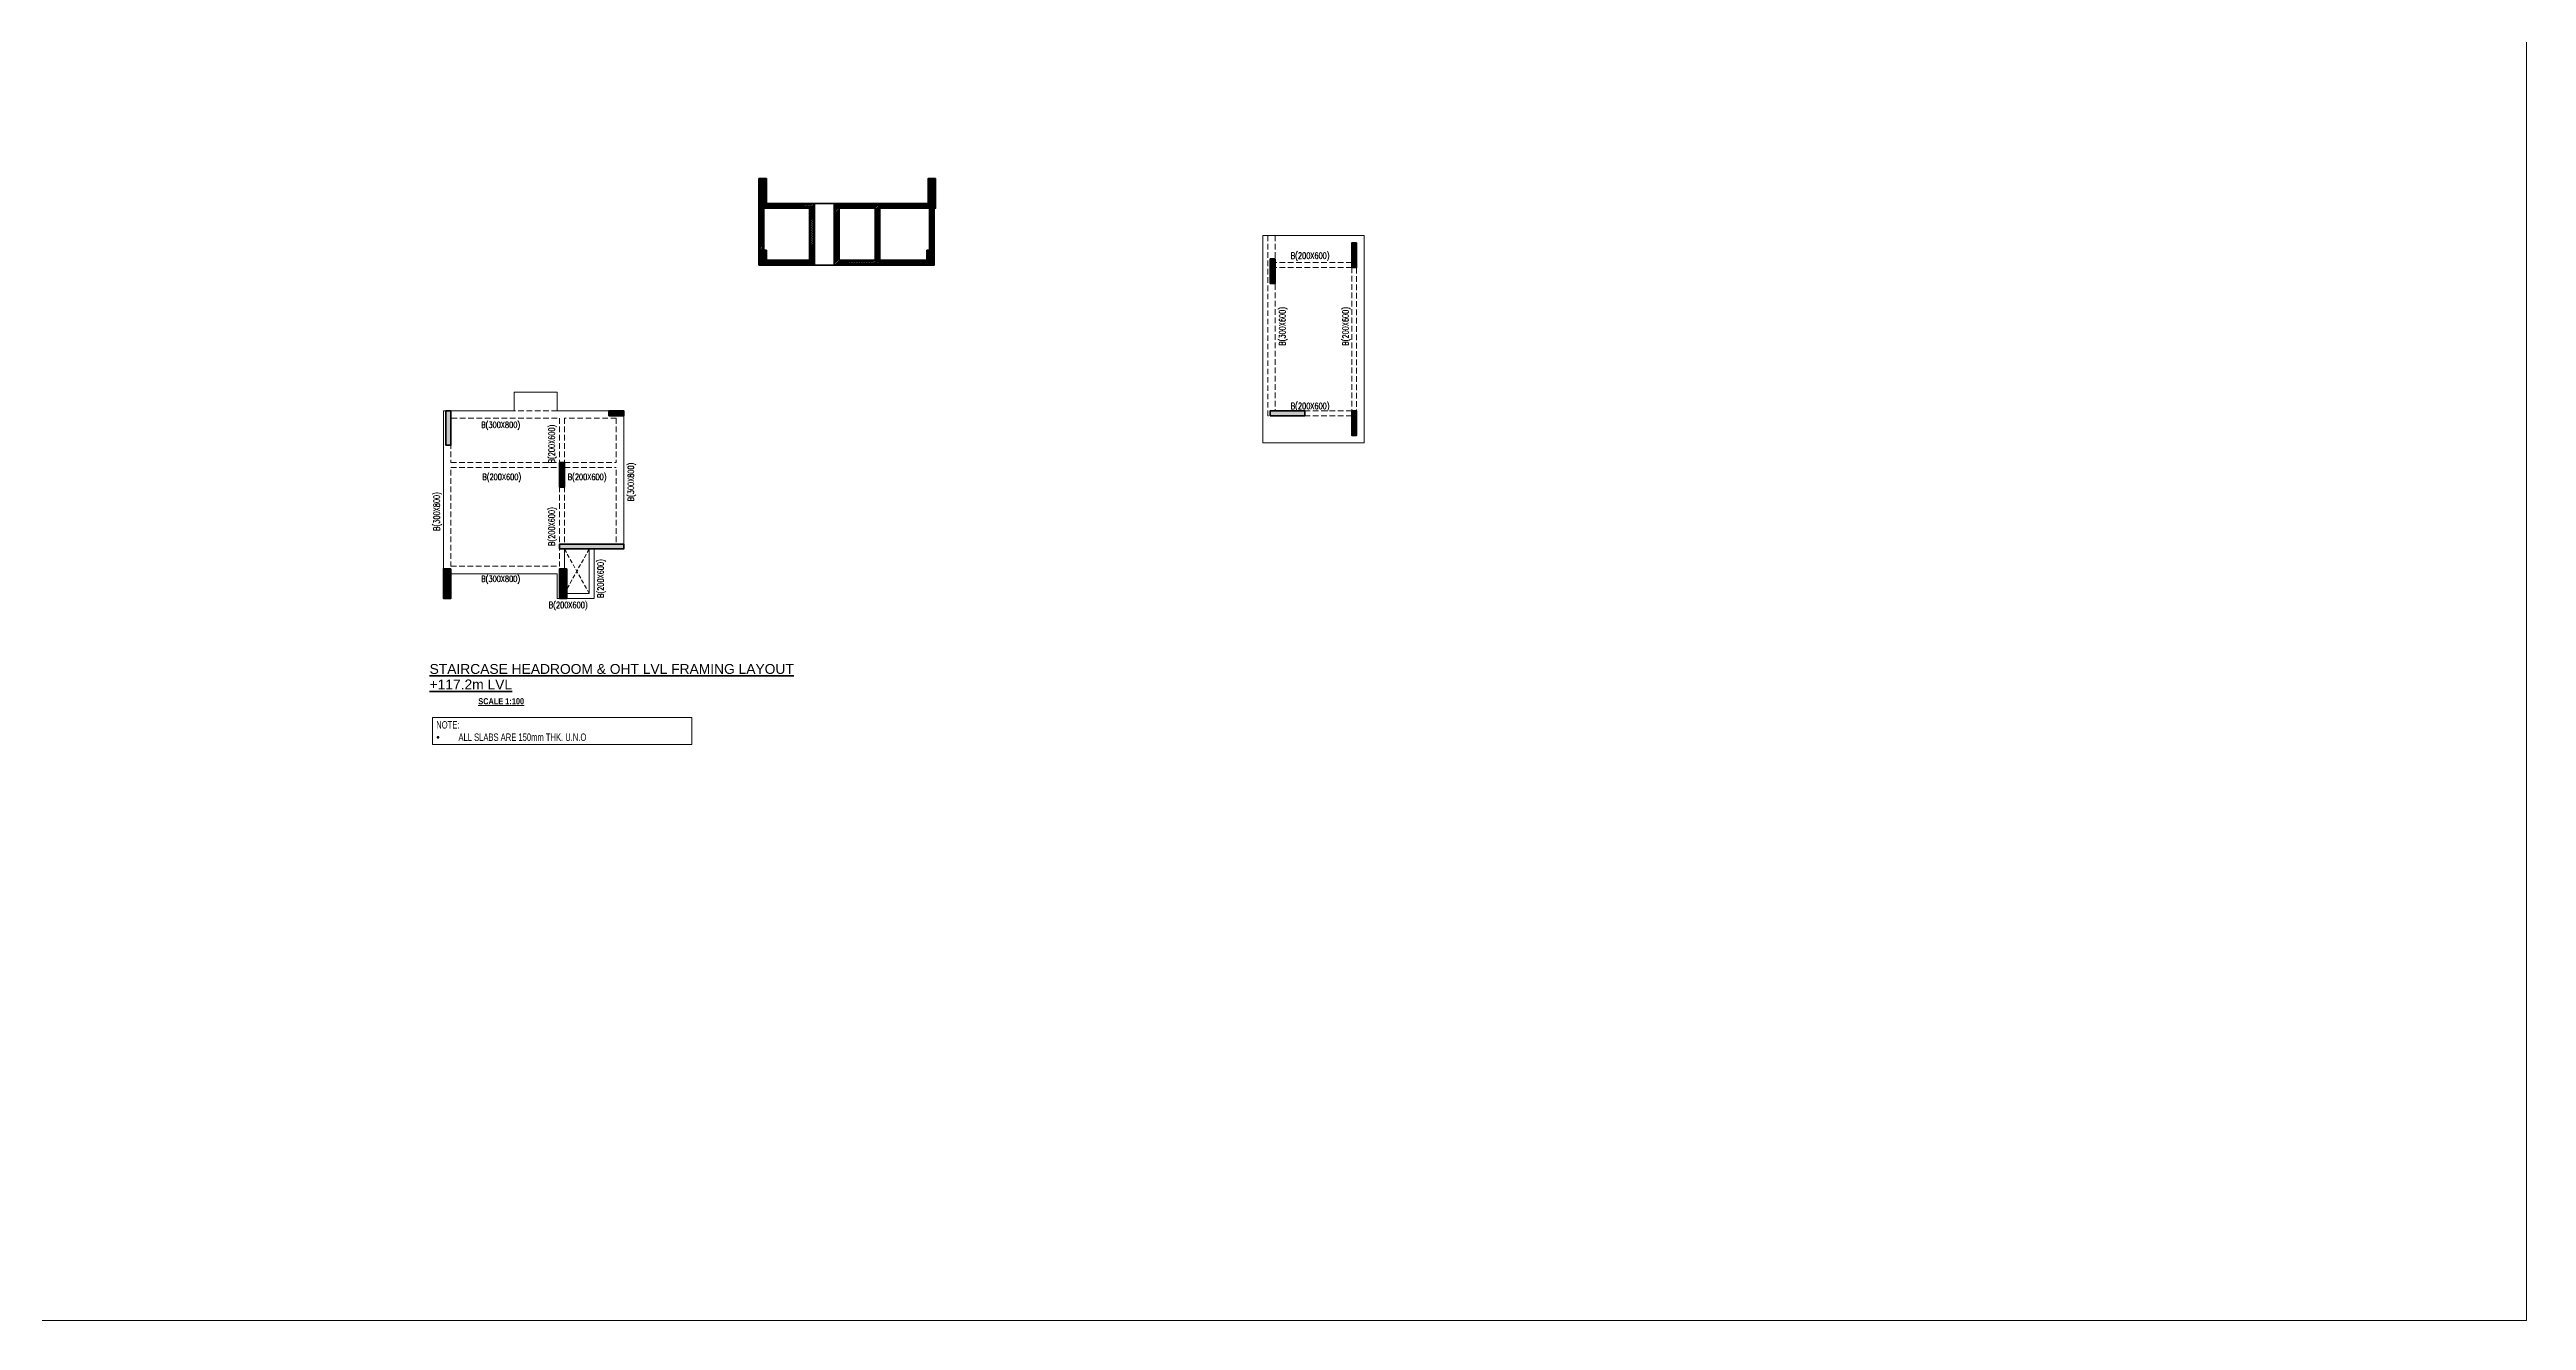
# Model space of a CAD drawing. Header units: millimetres. Extents: x 683505 to 834438, y -157984 to 65565.
# Drawn here: x 734152 to 834438, y -157984 to -106505 of the extents above; entities that cross this region are included whole.
import ezdxf

# ---------------------------------------------------------------- set-up
doc = ezdxf.new("R2010")
doc.units = ezdxf.units.MM
doc.linetypes.add('DASHED', pattern=[0.75, 0.5, -0.25])
doc.linetypes.add('HIDDEN', pattern=[9.525, 6.35, -3.175])
doc.layers.get('0').update_dxf_attribs({"lineweight": 20})
for name, color, linetype, lineweight in [('G-ANNO-TEXT', 7, 'Continuous', 18), ('S-BEAM-IDEN', 2, 'Continuous', 9), ('S-COL HATCH', 8, 'Continuous', 35), ('S-COLS', 6, 'Continuous', 35), ('S-HEADING', 8, 'Continuous', 35), ('S_FRAMES', 4, 'Continuous', 9), ('STR-CUTOUT', 1, 'Continuous', 13)]:
    doc.layers.add(name, color=color, linetype=linetype, lineweight=lineweight)
doc.styles.add('ROMANS', font='romans.shx', dxfattribs={"width": 0.75})
doc.styles.add('SOBHA', font='swisscl.ttf', dxfattribs={"height": 200})
doc.styles.get("Standard").update_dxf_attribs({"font": 'arial.ttf'})
doc.styles.add('Swis721 LtCn BT_2', font='swisscl.ttf', dxfattribs={"height": 244.992296})

# ---------------------------------------------------------------- blocks, each defined once
blk = doc.blocks.new('COLUMNS FROM LGF-1')
at = {"layer": 'S-COL HATCH'}
h = blk.add_hatch(color=8, dxfattribs=at)
h.dxf.hatch_style = 1
h.paths.add_polyline_path([(755544, -107078), (755244, -107078), (755244, -108278), (755544, -108278)])
h = blk.add_hatch(color=8, dxfattribs=at)
h.dxf.hatch_style = 1
h.paths.add_polyline_path([(762394, -107078), (762094, -107078), (762094, -108278), (762394, -108278)])
h = blk.add_hatch(color=8, dxfattribs=at)
h.dxf.hatch_style = 1
h.paths.add_polyline_path([(755245, -110578), (755545, -110578), (755545, -109978), (755245, -109978)])
h = blk.add_hatch(color=8, dxfattribs=at)
h.dxf.hatch_style = 1
h.paths.add_polyline_path([(762045, -110578), (762345, -110578), (762345, -109978), (762045, -109978)])
h = blk.add_hatch(color=8, dxfattribs=at)
h.dxf.hatch_style = 1
h.paths.add_polyline_path([(779445, -109678), (779245, -109678), (779245, -110678), (779445, -110678)])
h = blk.add_hatch(color=8, dxfattribs=at)
h.dxf.hatch_style = 1
h.paths.add_polyline_path([(775945, -111328), (776145, -111328), (776145, -110328), (775945, -110328)])
h = blk.add_hatch(color=8, dxfattribs=at)
h.dxf.hatch_style = 1
h.paths.add_polyline_path([(742770, -116478), (742570, -116478), (742570, -117878), (742770, -117878)])
h = blk.add_hatch(color=8, dxfattribs=at)
h.dxf.hatch_style = 1
h.paths.add_polyline_path([(749170, -116480), (749170, -116680), (749770, -116680), (749770, -116480)])
h = blk.add_hatch(color=8, dxfattribs=at)
h.dxf.hatch_style = 1
h.paths.add_polyline_path([(777345, -116678), (777345, -116478), (775945, -116478), (775945, -116678)])
h = blk.add_hatch(color=8, dxfattribs=at)
h.dxf.hatch_style = 1
h.paths.add_polyline_path([(779445, -116478), (779245, -116478), (779245, -117478), (779445, -117478)])
h = blk.add_hatch(color=8, dxfattribs=at)
h.dxf.hatch_style = 1
h.paths.add_polyline_path([(747370, -118578), (747170, -118578), (747170, -119578), (747370, -119578)])
h = blk.add_hatch(color=8, dxfattribs=at)
h.dxf.hatch_style = 1
h.paths.add_polyline_path([(747170, -121878), (747170, -122078), (749770, -122078), (749770, -121878)])
h = blk.add_hatch(color=8, dxfattribs=at)
h.dxf.hatch_style = 1
h.paths.add_polyline_path([(742770, -122878), (742470, -122878), (742470, -124078), (742770, -124078)])
h = blk.add_hatch(color=8, dxfattribs=at)
h.dxf.hatch_style = 1
h.paths.add_polyline_path([(747470, -122878), (747170, -122878), (747170, -124078), (747470, -124078)])
at = {"layer": 'S-COLS'}
for points in [[(755544, -107078), (755244, -107078), (755244, -108278), (755544, -108278)], [(762394, -107078), (762094, -107078), (762094, -108278), (762394, -108278)], [(755245, -110578), (755545, -110578), (755545, -109978), (755245, -109978)], [(762045, -110578), (762345, -110578), (762345, -109978), (762045, -109978)], [(779445, -109678), (779245, -109678), (779245, -110678), (779445, -110678)], [(775944, -110328), (776145, -110328), (776145, -111328), (775944, -111328)], [(742770, -116478), (742570, -116478), (742570, -117878), (742770, -117878)], [(749170, -116480), (749170, -116680), (749770, -116680), (749770, -116480)], [(777345, -116678), (777345, -116478), (775945, -116478), (775945, -116678)], [(779445, -116478), (779245, -116478), (779245, -117478), (779445, -117478)], [(747370, -118578), (747170, -118578), (747170, -119578), (747370, -119578)], [(749770, -121878), (749770, -122078), (747170, -122078), (747170, -121878)], [(742770, -122878), (742470, -122878), (742470, -124078), (742770, -124078)], [(747470, -122878), (747170, -122878), (747170, -124078), (747470, -124078)]]:
    blk.add_lwpolyline(points, close=True, dxfattribs=at)

msp = doc.modelspace()

# ---------------------------------------------------------------- hatches: boundary and pattern name
at = {"layer": 'S-COL HATCH'}
h = msp.add_hatch(dxfattribs=at)
h.set_pattern_fill('ANSI31', color=8, scale=15)
h.set_pattern_definition([(45, (750099.704, -128383.457), (-33.67596, 33.67596), [])])
h.paths.add_polyline_path([(762874.8, -112733.4), (762874.8, -115233.4), (765124.9, -115233.4), (765124.9, -112733.5), (765274.9, -112733.4)])
h.paths.add_polyline_path([(764924.9, -112933.4), (764924.9, -115033.4), (763074.8, -115033.4), (763074.8, -112933.4)], flags=16)
h.paths.add_polyline_path([(765924.8, -112733.4), (765924.8, -112733.4), (765924.8, -115233.4), (765924.8, -115233.4), (769974.8, -115233.4), (769974.8, -112733.5)])
h.paths.add_polyline_path([(767574.8, -112933.4), (767574.8, -115033.4), (766124.8, -115033.4), (766124.8, -112933.4), (766124.8, -112933.4)], flags=16)
h.paths.add_polyline_path([(767774.8, -112933.4), (769774.8, -112933.4), (769774.8, -115033.4), (767774.8, -115033.4)], flags=16)

# ---------------------------------------------------------------- linework, layer by layer
msp.add_lwpolyline([(683505.1, 65564.9), (834437.9, 65564.9), (834437.9, -157984.2), (683505.1, -157984.2)], close=True)
at = {"layer": 'S-COLS'}
for p, q in [((765125.2, -112735.8), (765125.2, -115235.7)), ((765925.1, -112735.8), (765925.1, -115235.7))]:
    msp.add_line(p, q, dxfattribs=at)
msp.add_lwpolyline([(762875.1, -112735.7), (762875.1, -115235.7), (769975.1, -115235.7), (769975.1, -112735.8), (762875.1, -112735.7)], dxfattribs=at)
for points in [[(764925.2, -115035.7), (764925.2, -112935.8), (763075.1, -112935.7), (763075.1, -115035.7)], [(766125.1, -115035.7), (766125.1, -112935.7), (767575.1, -112935.7), (767575.1, -115035.7)], [(767575.1, -115035.7), (767575.1, -112935.8), (766125.1, -112935.7), (766125.1, -115035.7)], [(769775.1, -115035.7), (769775.1, -112935.8), (767775.1, -112935.8), (767775.1, -115035.7)]]:
    msp.add_lwpolyline(points, close=True, dxfattribs=at)
at = {"layer": 'S_FRAMES', "linetype": 'DASHED', "ltscale": 450}
for p, q in [((783475, -114035.8), (783475, -121337.8)), ((783775, -114035.8), (783775, -115135.8)), ((786875.1, -115135.8), (783775, -115135.8)), ((787075, -114335.8), (787075.1, -122135.8)), ((783775, -115335.8), (783775, -121135.8)), ((786875.1, -115335.8), (783775, -115335.8)), ((786875, -115335.8), (786875.1, -121137.8)), ((754700.1, -121137.8), (752970.2, -121137.8)), ((786875.1, -121337.8), (783475, -121337.8)), ((786875.1, -121135.8), (783775, -121135.8)), ((750400, -121437.8), (750400, -123235.8)), ((754700, -121437.8), (750400, -121437.8)), ((754800, -121437.8), (754800, -123235.8)), ((757100, -121437.8), (755000, -121437.8)), ((755000, -121437.8), (755000, -123235.8)), ((757100, -121437.8), (757100, -123235.8)), ((750400, -123235.8), (754700, -123235.8)), ((755000, -123235.8), (757100, -123235.8)), ((750400, -123435.8), (754700, -123435.8)), ((750400, -123535.8), (750400, -127435.7)), ((754800, -123535.8), (754800, -127435.7)), ((755000, -123435.8), (757100, -123435.8)), ((755000, -123535.8), (755000, -126541.5)), ((757100, -123535.8), (757100, -126541.5)), ((757100, -126541.5), (755000, -126541.5)), ((750100, -128185.7), (750100, -127735.7)), ((750400, -127435.7), (754800, -127435.7))]:
    msp.add_line(p, q, dxfattribs=at)
at = {"layer": 'S_FRAMES', "linetype": 'Continuous', "ltscale": 450}
for p, q in [((786875, -114335.9), (786875, -115135.8)), ((787075.1, -114335.8), (786875.1, -114335.8)), ((786875.1, -121337.8), (786875.1, -122135.8)), ((787075.1, -122135.8), (786875.1, -122135.8))]:
    msp.add_line(p, q, dxfattribs=at)
at = {"layer": 'S_FRAMES'}
for p, q in [((750100, -121137.8), (750100, -127535.7)), ((752970.2, -121137.8), (750100, -121137.8)), ((757400, -121137.8), (754700.1, -121137.8)), ((756000, -128534.7), (756000, -126741.5)), ((750400, -127735.7), (754700, -127735.7)), ((750400, -128185.7), (750400, -127735.7)), ((750400, -128385.7), (750400, -128385.7)), ((756200, -128734.8), (756200, -128734.7))]:
    msp.add_line(p, q, dxfattribs=at)
for points in [[(783775, -114035.8), (783275.1, -114035.8), (783275.1, -122435.8), (787375.1, -122435.8), (787375.1, -114035.8), (783775, -114035.8)], [(752970.2, -121137.8), (752970.1, -120385.8), (754700.1, -120385.8), (754700.1, -121137.8)], [(757400, -121137.8), (757400, -126741.5), (756200, -126741.5)], [(754700, -127735.7), (754700, -128734.7), (756200, -128734.7), (756200, -126741.5)], [(756000, -126741.5), (755000, -126741.5), (755000, -128534.7), (756000, -128534.7)]]:
    msp.add_lwpolyline(points, dxfattribs=at)
at = {"layer": 'STR-CUTOUT', "color": 1, "linetype": 'HIDDEN', "ltscale": 25}
for p, q in [((755000.1, -126739.4), (756000.1, -128534.7)), ((756000.1, -126741.5), (755000.1, -128534.7))]:
    msp.add_line(p, q, dxfattribs=at)

# ---------------------------------------------------------------- block references
msp.add_blockref('COLUMNS FROM LGF-1', (7630.2, -4657.7))

# ---------------------------------------------------------------- texts
at = {"layer": 'G-ANNO-TEXT', "color": 1, "insert": (751511.6, -132778.3), "char_height": 250, "width": 4617, "attachment_point": 1, "line_spacing_factor": 0.971848, "style": 'Swis721 LtCn BT_2'}
msp.add_mtext('{\\fSwis721 LtCn BT|b1|i0|c0|p34;\\LSCALE 1:100}', dxfattribs=at)
at = {"layer": 'G-ANNO-TEXT', "color": 6, "insert": (749809, -134111), "char_height": 300, "width": 10202.556, "attachment_point": 4, "style": 'SOBHA', "bg_fill": 16, "box_fill_scale": 1.5, "bg_fill_color": 256, "bg_fill_transparency": 0}
msp.add_mtext('NOTE: \\P\\pxi-3,l3,t3;{\\fSymbol|b0|i0|c2|p18;·^I}ALL SLABS ARE 150mm THK. U.N.O', dxfattribs=at)
at = {"layer": 'S-BEAM-IDEN', "color": 1, "style": 'ROMANS', "width": 0.7}
for p in [(784407.4, -114976.7), (784407.4, -121065.6), (751675.9, -123940.6), (755132.4, -123940.6), (754367.5, -129129.5)]:
    msp.add_text('B(200X600)', height=250, dxfattribs=at).set_placement(p)
at = {"layer": 'S-BEAM-IDEN', "color": 2, "style": 'ROMANS', "width": 0.7}
msp.add_text('B(300X600)', height=250, rotation=90, dxfattribs=at).set_placement((784187.2, -118503.9))
at = {"layer": 'S-BEAM-IDEN', "color": 1, "style": 'ROMANS', "width": 0.7}
for p in [(786748.1, -118503.9), (754611, -123271.8), (754611, -126614.9), (756587.3, -128720.8)]:
    msp.add_text('B(200X600)', height=250, rotation=90, dxfattribs=at).set_placement(p)
at = {"layer": 'S-BEAM-IDEN', "color": 3, "style": 'ROMANS', "width": 0.7}
for p in [(751632.7, -121832.4), (751632.4, -128069.9)]:
    msp.add_text('B(300X800)', height=250, dxfattribs=at).set_placement(p)
for p in [(757812.2, -124810), (749948.2, -126001.8)]:
    msp.add_text('B(300X800)', height=250, rotation=90, dxfattribs=at).set_placement(p)
at = {"layer": 'S-HEADING', "color": 6}
for s, p in [('%%USTAIRCASE HEADROOM & OHT LVL FRAMING LAYOUT', (749540.3, -131794.5)), ('%%U+117.2m LVL', (749540.3, -132421.9))]:
    msp.add_text(s, height=400, rotation=359.997193, dxfattribs=at).set_placement(p)

doc.saveas('drawing.dxf')
